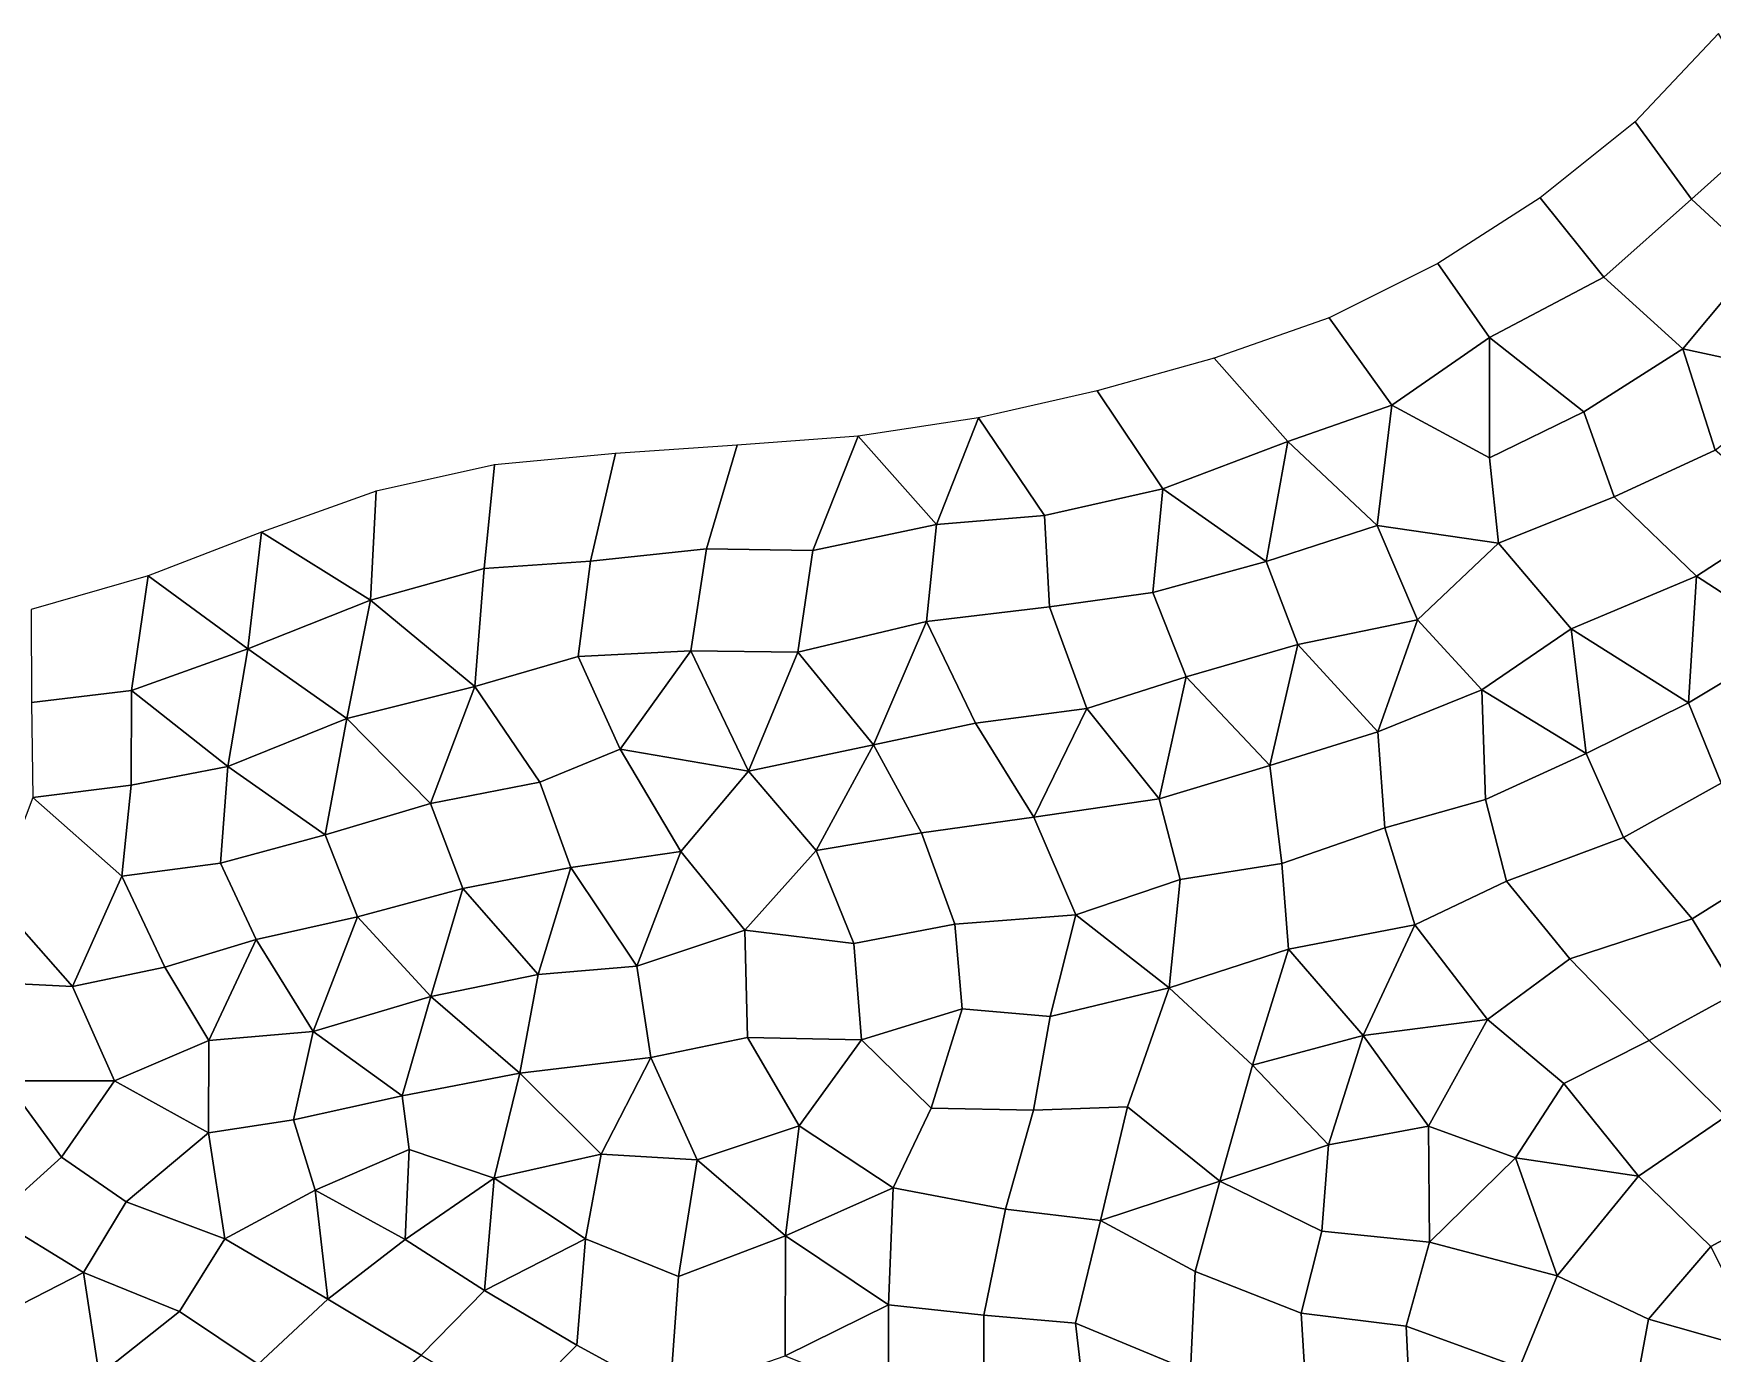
# Model space of a CAD drawing. Extents: x 380827 to 407438, y 6452886 to 6483357.
# Drawn here: x 386050 to 387704, y 6457687 to 6458988 of the extents above; entities that cross this region are included whole.
import ezdxf

# ---------------------------------------------------------------- set-up
doc = ezdxf.new("R2010")
doc.units = 0
for name, color, linetype in [('MESH_BOUND', 25, 'CONTINUOUS'), ('MESH_ELEMS', 18, 'CONTINUOUS'), ('MESH_NODES', 18, 'CONTINUOUS')]:
    doc.layers.add(name, color=color, linetype=linetype)

msp = doc.modelspace()

# ---------------------------------------------------------------- linework, layer by layer
at = {"layer": 'MESH_BOUND', "color": 25}
for points in [[(387709.801, 6458988.03, -0.027), (387627.659, 6458900.94, -0.148)], [(387627.659, 6458900.94, -0.148), (387534.054, 6458826.21, -0.076)], [(387534.054, 6458826.21, -0.076), (387433.255, 6458761.5, 0.019)], [(387433.255, 6458761.5, 0.019), (387326.201, 6458707.77, -0.098)], [(387326.201, 6458707.77, -0.098), (387213.091, 6458668.32, -0.086)], [(387213.091, 6458668.32, -0.086), (387097.619, 6458636.13, -0.121)], [(387097.619, 6458636.13, -0.121), (386980.744, 6458609.53, -0.186)], [(386980.744, 6458609.53, -0.186), (386862.331, 6458591.39, 0.014)], [(386862.331, 6458591.39, 0.014), (386742.807, 6458582.57, 0.018)], [(386623.219, 6458574.08, 0.006), (386503.926, 6458563.02, 0.004)], [(386742.807, 6458582.57, 0.018), (386623.219, 6458574.08, 0.006)], [(386503.926, 6458563.02, 0.004), (386387.148, 6458537, 0.002)], [(386387.148, 6458537, 0.002), (386274.297, 6458496.74, -0.434)], [(386274.297, 6458496.74, -0.434), (386162.446, 6458453.58, -0.057)], [(386162.446, 6458453.58, -0.057), (386047.246, 6458420.64, 0.031)]]:
    msp.add_polyline3d(points, dxfattribs=at)
at = {"layer": 'MESH_ELEMS', "color": 178}
for points in [[(387627.659, 6458900.94, -0.148), (387683.189, 6458824.81, -5.257), (387762.994, 6458896.62, -4.372), (387709.801, 6458988.03, -0.027)], [(387534.054, 6458826.21, -0.076), (387596.872, 6458748.07, -5.109), (387683.189, 6458824.81, -5.257), (387627.659, 6458900.94, -0.148)], [(387683.189, 6458824.81, -5.257), (387748.124, 6458764.92, -7.716), (387829.339, 6458847.75, -7.042), (387762.994, 6458896.62, -4.372)], [(387433.255, 6458761.5, 0.019), (387484.172, 6458688.58, -0.43), (387596.872, 6458748.07, -5.109), (387534.054, 6458826.21, -0.076)], [(387596.872, 6458748.07, -5.109), (387674.69, 6458677.42, -7.358), (387748.124, 6458764.92, -7.716), (387683.189, 6458824.81, -5.257)], [(387326.201, 6458707.77, -0.098), (387387.953, 6458621.98, -0.373), (387484.172, 6458688.58, -0.43), (387433.255, 6458761.5, 0.019)], [(387748.124, 6458764.92, -7.716), (387674.69, 6458677.42, -7.358), (387798.115, 6458650.93, -8.36), (387748.124, 6458764.92, -7.716)], [(387577.302, 6458615.24, -6.91), (387674.69, 6458677.42, -7.358), (387596.872, 6458748.07, -5.109), (387484.172, 6458688.58, -0.43)], [(387213.091, 6458668.32, -0.086), (387285.419, 6458585.95, -0.45), (387387.953, 6458621.98, -0.373), (387326.201, 6458707.77, -0.098)], [(387484.172, 6458688.58, -0.43), (387387.953, 6458621.98, -0.373), (387484.366, 6458569.96, -0.022), (387484.172, 6458688.58, -0.43)], [(387484.172, 6458688.58, -0.43), (387484.366, 6458569.96, -0.022), (387577.302, 6458615.24, -6.91), (387484.172, 6458688.58, -0.43)], [(387577.302, 6458615.24, -6.91), (387607.043, 6458531.41, -9.164), (387706.57, 6458577.67, -9.155), (387674.69, 6458677.42, -7.358)], [(387798.115, 6458650.93, -8.36), (387674.69, 6458677.42, -7.358), (387706.57, 6458577.67, -9.155), (387798.115, 6458650.93, -8.36)], [(387097.619, 6458636.13, -0.121), (387162.451, 6458539.32, -1.387), (387285.419, 6458585.95, -0.45), (387213.091, 6458668.32, -0.086)], [(386980.744, 6458609.53, -0.186), (387045.814, 6458513.03, -4.842), (387162.451, 6458539.32, -1.387), (387097.619, 6458636.13, -0.121)], [(386980.744, 6458609.53, -0.186), (386862.331, 6458591.39, 0.014), (386939.464, 6458504.32, -7.58), (386980.744, 6458609.53, -0.186)], [(387045.814, 6458513.03, -4.842), (386980.744, 6458609.53, -0.186), (386939.464, 6458504.32, -7.58), (387045.814, 6458513.03, -4.842)], [(387373.452, 6458503.38, -0.247), (387387.953, 6458621.98, -0.373), (387285.419, 6458585.95, -0.45), (387373.452, 6458503.38, -0.247)], [(387373.452, 6458503.38, -0.247), (387493.142, 6458485.86, -1.259), (387484.366, 6458569.96, -0.022), (387387.953, 6458621.98, -0.373)], [(387493.142, 6458485.86, -1.259), (387607.043, 6458531.41, -9.164), (387577.302, 6458615.24, -6.91), (387484.366, 6458569.96, -0.022)], [(386742.807, 6458582.57, 0.018), (386712.89, 6458480.29, -2.962), (386817.474, 6458478.65, -7.437), (386862.331, 6458591.39, 0.014)], [(386939.464, 6458504.32, -7.58), (386862.331, 6458591.39, 0.014), (386817.474, 6458478.65, -7.437), (386939.464, 6458504.32, -7.58)], [(386493.762, 6458460.86, -0.535), (386598.523, 6458468.02, -0.288), (386623.219, 6458574.08, 0.006), (386503.926, 6458563.02, 0.004)], [(386598.523, 6458468.02, -0.288), (386712.89, 6458480.29, -2.962), (386742.807, 6458582.57, 0.018), (386623.219, 6458574.08, 0.006)], [(387264.238, 6458467.95, -2.74), (387285.419, 6458585.95, -0.45), (387162.451, 6458539.32, -1.387), (387264.238, 6458467.95, -2.74)], [(387373.452, 6458503.38, -0.247), (387285.419, 6458585.95, -0.45), (387264.238, 6458467.95, -2.74), (387373.452, 6458503.38, -0.247)], [(387607.043, 6458531.41, -9.164), (387688.115, 6458453.47, -9.158), (387781.286, 6458513.69, -8.363), (387706.57, 6458577.67, -9.155)], [(386381.756, 6458429.55, -7.555), (386493.762, 6458460.86, -0.535), (386503.926, 6458563.02, 0.004), (386387.148, 6458537, 0.002)], [(386387.148, 6458537, 0.002), (386274.297, 6458496.74, -0.434), (386381.756, 6458429.55, -7.555), (386387.148, 6458537, 0.002)], [(387045.814, 6458513.03, -4.842), (387050.831, 6458423.23, -15.093), (387152.573, 6458437.31, -12.595), (387162.451, 6458539.32, -1.387)], [(387264.238, 6458467.95, -2.74), (387162.451, 6458539.32, -1.387), (387152.573, 6458437.31, -12.595), (387264.238, 6458467.95, -2.74)], [(387493.142, 6458485.86, -1.259), (387564.684, 6458401.34, -11.256), (387688.115, 6458453.47, -9.158), (387607.043, 6458531.41, -9.164)], [(386939.464, 6458504.32, -7.58), (386929.467, 6458408.64, -13.557), (387050.831, 6458423.23, -15.093), (387045.814, 6458513.03, -4.842)], [(387781.286, 6458513.69, -8.363), (387688.115, 6458453.47, -9.158), (387784.411, 6458390.89, -7.42), (387781.286, 6458513.69, -8.363)], [(386274.297, 6458496.74, -0.434), (386162.446, 6458453.58, -0.057), (386260.963, 6458381.65, -9.949), (386274.297, 6458496.74, -0.434)], [(386274.297, 6458496.74, -0.434), (386260.963, 6458381.65, -9.949), (386381.756, 6458429.55, -7.555), (386274.297, 6458496.74, -0.434)], [(386817.474, 6458478.65, -7.437), (386802.643, 6458378.45, -13.129), (386929.467, 6458408.64, -13.557), (386939.464, 6458504.32, -7.58)], [(387295.394, 6458385.96, -12.021), (387413.272, 6458410.22, -3.167), (387373.452, 6458503.38, -0.247), (387264.238, 6458467.95, -2.74)], [(387373.452, 6458503.38, -0.247), (387413.272, 6458410.22, -3.167), (387493.142, 6458485.86, -1.259), (387373.452, 6458503.38, -0.247)], [(386598.523, 6458468.02, -0.288), (386586.308, 6458374.05, -6.158), (386697.403, 6458379.91, -12.646), (386712.89, 6458480.29, -2.962)], [(386712.89, 6458480.29, -2.962), (386697.403, 6458379.91, -12.646), (386802.643, 6458378.45, -13.129), (386817.474, 6458478.65, -7.437)], [(387413.272, 6458410.22, -3.167), (387476.694, 6458341.41, -12.808), (387564.684, 6458401.34, -11.256), (387493.142, 6458485.86, -1.259)], [(386493.762, 6458460.86, -0.535), (386381.756, 6458429.55, -7.555), (386484.552, 6458344.54, -7.943), (386493.762, 6458460.86, -0.535)], [(386484.552, 6458344.54, -7.943), (386586.308, 6458374.05, -6.158), (386598.523, 6458468.02, -0.288), (386493.762, 6458460.86, -0.535)], [(387185.448, 6458354.06, -15.262), (387295.394, 6458385.96, -12.021), (387264.238, 6458467.95, -2.74), (387152.573, 6458437.31, -12.595)], [(386047.666, 6458328.9, -10.193), (386146.175, 6458340.54, -10.241), (386162.446, 6458453.58, -0.057), (386047.246, 6458420.64, 0.031)], [(386162.446, 6458453.58, -0.057), (386146.175, 6458340.54, -10.241), (386260.963, 6458381.65, -9.949), (386162.446, 6458453.58, -0.057)], [(387688.115, 6458453.47, -9.158), (387564.684, 6458401.34, -11.256), (387680.337, 6458328.69, -6.569), (387688.115, 6458453.47, -9.158)], [(387784.411, 6458390.89, -7.42), (387688.115, 6458453.47, -9.158), (387680.337, 6458328.69, -6.569), (387784.411, 6458390.89, -7.42)], [(386381.756, 6458429.55, -7.555), (386260.963, 6458381.65, -9.949), (386358.423, 6458313.07, -10.214), (386381.756, 6458429.55, -7.555)], [(386381.756, 6458429.55, -7.555), (386358.423, 6458313.07, -10.214), (386484.552, 6458344.54, -7.943), (386381.756, 6458429.55, -7.555)], [(387050.831, 6458423.23, -15.093), (387087.585, 6458322.94, -14.405), (387185.448, 6458354.06, -15.262), (387152.573, 6458437.31, -12.595)], [(386929.467, 6458408.64, -13.557), (386802.643, 6458378.45, -13.129), (386877.359, 6458287.2, -12.571), (386929.467, 6458408.64, -13.557)], [(386977.87, 6458308.47, -12.842), (386929.467, 6458408.64, -13.557), (386877.359, 6458287.2, -12.571), (386977.87, 6458308.47, -12.842)], [(386929.467, 6458408.64, -13.557), (386977.87, 6458308.47, -12.842), (387087.585, 6458322.94, -14.405), (387050.831, 6458423.23, -15.093)], [(387413.272, 6458410.22, -3.167), (387295.394, 6458385.96, -12.021), (387374.113, 6458300.08, -13.357), (387413.272, 6458410.22, -3.167)], [(387413.272, 6458410.22, -3.167), (387374.113, 6458300.08, -13.357), (387476.694, 6458341.41, -12.808), (387413.272, 6458410.22, -3.167)], [(387564.684, 6458401.34, -11.256), (387476.694, 6458341.41, -12.808), (387579.478, 6458278.74, -10.315), (387564.684, 6458401.34, -11.256)], [(387680.337, 6458328.69, -6.569), (387564.684, 6458401.34, -11.256), (387579.478, 6458278.74, -10.315), (387680.337, 6458328.69, -6.569)], [(386260.963, 6458381.65, -9.949), (386146.175, 6458340.54, -10.241), (386241.261, 6458265.83, -10.12), (386260.963, 6458381.65, -9.949)], [(386260.963, 6458381.65, -9.949), (386241.261, 6458265.83, -10.12), (386358.423, 6458313.07, -10.214), (386260.963, 6458381.65, -9.949)], [(386697.403, 6458379.91, -12.646), (386586.308, 6458374.05, -6.158), (386627.809, 6458283.02, -13.738), (386697.403, 6458379.91, -12.646)], [(386754.019, 6458261.17, -12.89), (386697.403, 6458379.91, -12.646), (386627.809, 6458283.02, -13.738), (386754.019, 6458261.17, -12.89)], [(386802.643, 6458378.45, -13.129), (386697.403, 6458379.91, -12.646), (386754.019, 6458261.17, -12.89), (386802.643, 6458378.45, -13.129)], [(386877.359, 6458287.2, -12.571), (386802.643, 6458378.45, -13.129), (386754.019, 6458261.17, -12.89), (386877.359, 6458287.2, -12.571)], [(387295.394, 6458385.96, -12.021), (387185.448, 6458354.06, -15.262), (387267.84, 6458266.68, -13.622), (387295.394, 6458385.96, -12.021)], [(387295.394, 6458385.96, -12.021), (387267.84, 6458266.68, -13.622), (387374.113, 6458300.08, -13.357), (387295.394, 6458385.96, -12.021)], [(387680.337, 6458328.69, -6.569), (387712.658, 6458249.36, -5.624), (387804.743, 6458292.59, -5.732), (387784.411, 6458390.89, -7.42)], [(386484.552, 6458344.54, -7.943), (386548.58, 6458250.24, -12.818), (386627.809, 6458283.02, -13.738), (386586.308, 6458374.05, -6.158)], [(386484.552, 6458344.54, -7.943), (386358.423, 6458313.07, -10.214), (386440.777, 6458229.2, -10.416), (386484.552, 6458344.54, -7.943)], [(386548.58, 6458250.24, -12.818), (386484.552, 6458344.54, -7.943), (386440.777, 6458229.2, -10.416), (386548.58, 6458250.24, -12.818)], [(387185.448, 6458354.06, -15.262), (387087.585, 6458322.94, -14.405), (387158.832, 6458234.01, -12.8), (387185.448, 6458354.06, -15.262)], [(387185.448, 6458354.06, -15.262), (387158.832, 6458234.01, -12.8), (387267.84, 6458266.68, -13.622), (387185.448, 6458354.06, -15.262)], [(386048.972, 6458235.32, -10.798), (386145.906, 6458247.34, -10.422), (386146.175, 6458340.54, -10.241), (386047.666, 6458328.9, -10.193)], [(386146.175, 6458340.54, -10.241), (386145.906, 6458247.34, -10.422), (386241.261, 6458265.83, -10.12), (386146.175, 6458340.54, -10.241)], [(387374.113, 6458300.08, -13.357), (387381.099, 6458205.47, -12.304), (387480.177, 6458233.27, -12.007), (387476.694, 6458341.41, -12.808)], [(387579.478, 6458278.74, -10.315), (387476.694, 6458341.41, -12.808), (387480.177, 6458233.27, -12.007), (387579.478, 6458278.74, -10.315)], [(387579.478, 6458278.74, -10.315), (387616.199, 6458195.94, -10.17), (387712.658, 6458249.36, -5.624), (387680.337, 6458328.69, -6.569)], [(386358.423, 6458313.07, -10.214), (386241.261, 6458265.83, -10.12), (386336.883, 6458198.36, -10.216), (386358.423, 6458313.07, -10.214)], [(386440.777, 6458229.2, -10.416), (386358.423, 6458313.07, -10.214), (386336.883, 6458198.36, -10.216), (386440.777, 6458229.2, -10.416)], [(387087.585, 6458322.94, -14.405), (386977.87, 6458308.47, -12.842), (387035.245, 6458215.87, -10.941), (387087.585, 6458322.94, -14.405)], [(387087.585, 6458322.94, -14.405), (387035.245, 6458215.87, -10.941), (387158.832, 6458234.01, -12.8), (387087.585, 6458322.94, -14.405)], [(386877.359, 6458287.2, -12.571), (386924.553, 6458200.56, -11.11), (387035.245, 6458215.87, -10.941), (386977.87, 6458308.47, -12.842)], [(387279.713, 6458170.12, -12.083), (387381.099, 6458205.47, -12.304), (387374.113, 6458300.08, -13.357), (387267.84, 6458266.68, -13.622)], [(386548.58, 6458250.24, -12.818), (386579.202, 6458166.4, -14.09), (386687.499, 6458182, -13.126), (386627.809, 6458283.02, -13.738)], [(386754.019, 6458261.17, -12.89), (386627.809, 6458283.02, -13.738), (386687.499, 6458182, -13.126), (386754.019, 6458261.17, -12.89)], [(386877.359, 6458287.2, -12.571), (386754.019, 6458261.17, -12.89), (386820.957, 6458182.93, -11.972), (386877.359, 6458287.2, -12.571)], [(386924.553, 6458200.56, -11.11), (386877.359, 6458287.2, -12.571), (386820.957, 6458182.93, -11.972), (386924.553, 6458200.56, -11.11)], [(387480.177, 6458233.27, -12.007), (387500.935, 6458152.76, -11.714), (387616.199, 6458195.94, -10.17), (387579.478, 6458278.74, -10.315)], [(386136.795, 6458157.75, -10.704), (386233.932, 6458170.41, -10.402), (386241.261, 6458265.83, -10.12), (386145.906, 6458247.34, -10.422)], [(386336.883, 6458198.36, -10.216), (386241.261, 6458265.83, -10.12), (386233.932, 6458170.41, -10.402), (386336.883, 6458198.36, -10.216)], [(386687.499, 6458182, -13.126), (386750.568, 6458104.59, -11.525), (386820.957, 6458182.93, -11.972), (386754.019, 6458261.17, -12.89)], [(387179.62, 6458154.58, -11.574), (387279.713, 6458170.12, -12.083), (387267.84, 6458266.68, -13.622), (387158.832, 6458234.01, -12.8)], [(386145.906, 6458247.34, -10.422), (386048.972, 6458235.32, -10.798), (386136.795, 6458157.75, -10.704), (386145.906, 6458247.34, -10.422)], [(386440.777, 6458229.2, -10.416), (386472.769, 6458145.68, -13.348), (386579.202, 6458166.4, -14.09), (386548.58, 6458250.24, -12.818)], [(387616.199, 6458195.94, -10.17), (387684.086, 6458115.7, -7.09), (387768.37, 6458168.6, -8.993), (387712.658, 6458249.36, -5.624)], [(386011.16, 6458136.22, -11.376), (386087.986, 6458049.02, -12.007), (386136.795, 6458157.75, -10.704), (386048.972, 6458235.32, -10.798)], [(386336.883, 6458198.36, -10.216), (386368.817, 6458117.78, -11.838), (386472.769, 6458145.68, -13.348), (386440.777, 6458229.2, -10.416)], [(387076.822, 6458119.79, -9.523), (387179.62, 6458154.58, -11.574), (387158.832, 6458234.01, -12.8), (387035.245, 6458215.87, -10.941)], [(387381.099, 6458205.47, -12.304), (387410.629, 6458109.81, -11.653), (387500.935, 6458152.76, -11.714), (387480.177, 6458233.27, -12.007)], [(386924.553, 6458200.56, -11.11), (386957.473, 6458110.54, -9.569), (387076.822, 6458119.79, -9.523), (387035.245, 6458215.87, -10.941)], [(386233.932, 6458170.41, -10.402), (386268.862, 6458095.32, -11.518), (386368.817, 6458117.78, -11.838), (386336.883, 6458198.36, -10.216)], [(386820.957, 6458182.93, -11.972), (386857.846, 6458091.26, -9.68), (386957.473, 6458110.54, -9.569), (386924.553, 6458200.56, -11.11)], [(387279.713, 6458170.12, -12.083), (387286.222, 6458085.65, -11.527), (387410.629, 6458109.81, -11.653), (387381.099, 6458205.47, -12.304)], [(387500.935, 6458152.76, -11.714), (387563.541, 6458076.27, -12.415), (387684.086, 6458115.7, -7.09), (387616.199, 6458195.94, -10.17)], [(386687.499, 6458182, -13.126), (386579.202, 6458166.4, -14.09), (386644.095, 6458069.03, -12.39), (386687.499, 6458182, -13.126)], [(386687.499, 6458182, -13.126), (386644.095, 6458069.03, -12.39), (386750.568, 6458104.59, -11.525), (386687.499, 6458182, -13.126)], [(386820.957, 6458182.93, -11.972), (386750.568, 6458104.59, -11.525), (386857.846, 6458091.26, -9.68), (386820.957, 6458182.93, -11.972)], [(386136.795, 6458157.75, -10.704), (386179.021, 6458067.91, -11.58), (386268.862, 6458095.32, -11.518), (386233.932, 6458170.41, -10.402)], [(386579.202, 6458166.4, -14.09), (386472.769, 6458145.68, -13.348), (386546.871, 6458060.86, -13.49), (386579.202, 6458166.4, -14.09)], [(386579.202, 6458166.4, -14.09), (386546.871, 6458060.86, -13.49), (386644.095, 6458069.03, -12.39), (386579.202, 6458166.4, -14.09)], [(387168.702, 6458047.82, -9.843), (387286.222, 6458085.65, -11.527), (387279.713, 6458170.12, -12.083), (387179.62, 6458154.58, -11.574)], [(387684.086, 6458115.7, -7.09), (387727.917, 6458043.1, -11.593), (387828.178, 6458094.59, -10.094), (387768.37, 6458168.6, -8.993)], [(386136.795, 6458157.75, -10.704), (386087.986, 6458049.02, -12.007), (386179.021, 6458067.91, -11.58), (386136.795, 6458157.75, -10.704)], [(386472.769, 6458145.68, -13.348), (386368.817, 6458117.78, -11.838), (386440.962, 6458039.2, -13.875), (386472.769, 6458145.68, -13.348)], [(386472.769, 6458145.68, -13.348), (386440.962, 6458039.2, -13.875), (386546.871, 6458060.86, -13.49), (386472.769, 6458145.68, -13.348)], [(387179.62, 6458154.58, -11.574), (387076.822, 6458119.79, -9.523), (387168.702, 6458047.82, -9.843), (387179.62, 6458154.58, -11.574)], [(387410.629, 6458109.81, -11.653), (387482.139, 6458016.34, -11.195), (387563.541, 6458076.27, -12.415), (387500.935, 6458152.76, -11.714)], [(386011.16, 6458136.22, -11.376), (385982.491, 6458054.26, -12.305), (386087.986, 6458049.02, -12.007), (386011.16, 6458136.22, -11.376)], [(386368.817, 6458117.78, -11.838), (386268.862, 6458095.32, -11.518), (386325.33, 6458004.71, -13.438), (386368.817, 6458117.78, -11.838)], [(386368.817, 6458117.78, -11.838), (386325.33, 6458004.71, -13.438), (386440.962, 6458039.2, -13.875), (386368.817, 6458117.78, -11.838)], [(386964.503, 6458026.97, -7.373), (387051.272, 6458019.45, -8.267), (387076.822, 6458119.79, -9.523), (386957.473, 6458110.54, -9.569)], [(387076.822, 6458119.79, -9.523), (387051.272, 6458019.45, -8.267), (387168.702, 6458047.82, -9.843), (387076.822, 6458119.79, -9.523)], [(387563.541, 6458076.27, -12.415), (387641.507, 6457995.83, -13.126), (387727.917, 6458043.1, -11.593), (387684.086, 6458115.7, -7.09)], [(386268.862, 6458095.32, -11.518), (386179.021, 6458067.91, -11.58), (386222.519, 6457995.69, -13.16), (386268.862, 6458095.32, -11.518)], [(386268.862, 6458095.32, -11.518), (386222.519, 6457995.69, -13.16), (386325.33, 6458004.71, -13.438), (386268.862, 6458095.32, -11.518)], [(386644.095, 6458069.03, -12.39), (386657.958, 6457978.94, -9.859), (386753.108, 6457998.62, -8.64), (386750.568, 6458104.59, -11.525)], [(386750.568, 6458104.59, -11.525), (386753.108, 6457998.62, -8.64), (386865.449, 6457996.56, -7.456), (386857.846, 6458091.26, -9.68)], [(386857.846, 6458091.26, -9.68), (386865.449, 6457996.56, -7.456), (386964.503, 6458026.97, -7.373), (386957.473, 6458110.54, -9.569)], [(387410.629, 6458109.81, -11.653), (387286.222, 6458085.65, -11.527), (387359.698, 6458000.88, -10.928), (387410.629, 6458109.81, -11.653)], [(387482.139, 6458016.34, -11.195), (387410.629, 6458109.81, -11.653), (387359.698, 6458000.88, -10.928), (387482.139, 6458016.34, -11.195)], [(387286.222, 6458085.65, -11.527), (387168.702, 6458047.82, -9.843), (387250.894, 6457971.6, -10.863), (387286.222, 6458085.65, -11.527)], [(387359.698, 6458000.88, -10.928), (387286.222, 6458085.65, -11.527), (387250.894, 6457971.6, -10.863), (387359.698, 6458000.88, -10.928)], [(386087.986, 6458049.02, -12.007), (386129.505, 6457955.93, -14.08), (386222.519, 6457995.69, -13.16), (386179.021, 6458067.91, -11.58)], [(386546.871, 6458060.86, -13.49), (386528.889, 6457963.54, -12.22), (386657.958, 6457978.94, -9.859), (386644.095, 6458069.03, -12.39)], [(387563.541, 6458076.27, -12.415), (387482.139, 6458016.34, -11.195), (387557.469, 6457953.29, -11.184), (387641.507, 6457995.83, -13.126)], [(385982.491, 6458054.26, -12.305), (386022.445, 6457956.1, -14.754), (386129.505, 6457955.93, -14.08), (386087.986, 6458049.02, -12.007)], [(386546.871, 6458060.86, -13.49), (386440.962, 6458039.2, -13.875), (386528.889, 6457963.54, -12.22), (386546.871, 6458060.86, -13.49)], [(387034.839, 6457927.17, -6.766), (387127.684, 6457930.28, -6.379), (387168.702, 6458047.82, -9.843), (387051.272, 6458019.45, -8.267)], [(387168.702, 6458047.82, -9.843), (387127.684, 6457930.28, -6.379), (387218.504, 6457857.3, -6.734), (387250.894, 6457971.6, -10.863)], [(386440.962, 6458039.2, -13.875), (386325.33, 6458004.71, -13.438), (386412.973, 6457941.2, -13.625), (386440.962, 6458039.2, -13.875)], [(386528.889, 6457963.54, -12.22), (386440.962, 6458039.2, -13.875), (386412.973, 6457941.2, -13.625), (386528.889, 6457963.54, -12.22)], [(387727.917, 6458043.1, -11.593), (387641.507, 6457995.83, -13.126), (387717.039, 6457921.04, -11.394), (387818.106, 6457973.34, -10.967)], [(386964.503, 6458026.97, -7.373), (386865.449, 6457996.56, -7.456), (386934.256, 6457929.14, -6.963), (386964.503, 6458026.97, -7.373)], [(386934.256, 6457929.14, -6.963), (387034.839, 6457927.17, -6.766), (387051.272, 6458019.45, -8.267), (386964.503, 6458026.97, -7.373)], [(387482.139, 6458016.34, -11.195), (387359.698, 6458000.88, -10.928), (387423.99, 6457911.53, -10.644), (387482.139, 6458016.34, -11.195)], [(387423.99, 6457911.53, -10.644), (387509.788, 6457880.03, -10.548), (387557.469, 6457953.29, -11.184), (387482.139, 6458016.34, -11.195)], [(386222.519, 6457995.69, -13.16), (386129.505, 6457955.93, -14.08), (386222.038, 6457904.82, -15.304), (386222.519, 6457995.69, -13.16)], [(386222.519, 6457995.69, -13.16), (386222.038, 6457904.82, -15.304), (386305.781, 6457917.72, -14.775), (386325.33, 6458004.71, -13.438)], [(386412.973, 6457941.2, -13.625), (386325.33, 6458004.71, -13.438), (386305.781, 6457917.72, -14.775), (386412.973, 6457941.2, -13.625)], [(386703.659, 6457878.18, -8.433), (386804.071, 6457911.62, -7.797), (386753.108, 6457998.62, -8.64), (386657.958, 6457978.94, -9.859)], [(386865.449, 6457996.56, -7.456), (386753.108, 6457998.62, -8.64), (386804.071, 6457911.62, -7.797), (386865.449, 6457996.56, -7.456)], [(386804.071, 6457911.62, -7.797), (386896.543, 6457850.55, -7.238), (386934.256, 6457929.14, -6.963), (386865.449, 6457996.56, -7.456)], [(387359.698, 6458000.88, -10.928), (387250.894, 6457971.6, -10.863), (387325.693, 6457893.01, -10.903), (387359.698, 6458000.88, -10.928)], [(387423.99, 6457911.53, -10.644), (387359.698, 6458000.88, -10.928), (387325.693, 6457893.01, -10.903), (387423.99, 6457911.53, -10.644)], [(387557.469, 6457953.29, -11.184), (387631.135, 6457862.02, -10.586), (387717.039, 6457921.04, -11.394), (387641.507, 6457995.83, -13.126)], [(386657.958, 6457978.94, -9.859), (386528.889, 6457963.54, -12.22), (386608.903, 6457883.64, -9.419), (386657.958, 6457978.94, -9.859)], [(386703.659, 6457878.18, -8.433), (386657.958, 6457978.94, -9.859), (386608.903, 6457883.64, -9.419), (386703.659, 6457878.18, -8.433)], [(386412.973, 6457941.2, -13.625), (386419.845, 6457888.26, -11.488), (386503.383, 6457860.18, -10.145), (386528.889, 6457963.54, -12.22)], [(386608.903, 6457883.64, -9.419), (386528.889, 6457963.54, -12.22), (386503.383, 6457860.18, -10.145), (386608.903, 6457883.64, -9.419)], [(387325.693, 6457893.01, -10.903), (387250.894, 6457971.6, -10.863), (387218.504, 6457857.3, -6.734), (387325.693, 6457893.01, -10.903)], [(385965.462, 6457900.36, -15.636), (386010.832, 6457821.03, -7.758), (386077.108, 6457880.72, -15.659), (386022.445, 6457956.1, -14.754)], [(386129.505, 6457955.93, -14.08), (386022.445, 6457956.1, -14.754), (386077.108, 6457880.72, -15.659), (386129.505, 6457955.93, -14.08)], [(386077.108, 6457880.72, -15.659), (386140.876, 6457836.83, -13.495), (386222.038, 6457904.82, -15.304), (386129.505, 6457955.93, -14.08)], [(387631.135, 6457862.02, -10.586), (387557.469, 6457953.29, -11.184), (387509.788, 6457880.03, -10.548), (387631.135, 6457862.02, -10.586)], [(386305.781, 6457917.72, -14.775), (386327.221, 6457848.43, -10.975), (386419.845, 6457888.26, -11.488), (386412.973, 6457941.2, -13.625)], [(386896.543, 6457850.55, -7.238), (387007.285, 6457829.75, -6.7), (387034.839, 6457927.17, -6.766), (386934.256, 6457929.14, -6.963)], [(387034.839, 6457927.17, -6.766), (387007.285, 6457829.75, -6.7), (387100.876, 6457818.5, -5.643), (387127.684, 6457930.28, -6.379)], [(387218.504, 6457857.3, -6.734), (387127.684, 6457930.28, -6.379), (387100.876, 6457818.5, -5.643), (387218.504, 6457857.3, -6.734)], [(386222.038, 6457904.82, -15.304), (386238.25, 6457800.23, -10.802), (386327.221, 6457848.43, -10.975), (386305.781, 6457917.72, -14.775)], [(387631.135, 6457862.02, -10.586), (387702.264, 6457792.89, -10.28), (387781.692, 6457835.8, -10.48), (387717.039, 6457921.04, -11.394)], [(386238.25, 6457800.23, -10.802), (386222.038, 6457904.82, -15.304), (386140.876, 6457836.83, -13.495), (386238.25, 6457800.23, -10.802)], [(386804.071, 6457911.62, -7.797), (386703.659, 6457878.18, -8.433), (386790.657, 6457803.48, -7.996), (386804.071, 6457911.62, -7.797)], [(386804.071, 6457911.62, -7.797), (386790.657, 6457803.48, -7.996), (386896.543, 6457850.55, -7.238), (386804.071, 6457911.62, -7.797)], [(387319.027, 6457807.86, -10.231), (387425.037, 6457797.24, -10.363), (387423.99, 6457911.53, -10.644), (387325.693, 6457893.01, -10.903)], [(387509.788, 6457880.03, -10.548), (387423.99, 6457911.53, -10.644), (387425.037, 6457797.24, -10.363), (387509.788, 6457880.03, -10.548)], [(386077.108, 6457880.72, -15.659), (386010.832, 6457821.03, -7.758), (386099.03, 6457767.05, -8.66), (386140.876, 6457836.83, -13.495)], [(386415.947, 6457799.69, -10.04), (386419.845, 6457888.26, -11.488), (386327.221, 6457848.43, -10.975), (386415.947, 6457799.69, -10.04)], [(386503.383, 6457860.18, -10.145), (386419.845, 6457888.26, -11.488), (386415.947, 6457799.69, -10.04), (386503.383, 6457860.18, -10.145)], [(386608.903, 6457883.64, -9.419), (386503.383, 6457860.18, -10.145), (386593.466, 6457800.53, -9.335), (386608.903, 6457883.64, -9.419)], [(386593.466, 6457800.53, -9.335), (386685.027, 6457763.17, -8.621), (386703.659, 6457878.18, -8.433), (386608.903, 6457883.64, -9.419)], [(387325.693, 6457893.01, -10.903), (387218.504, 6457857.3, -6.734), (387319.027, 6457807.86, -10.231), (387325.693, 6457893.01, -10.903)], [(387509.788, 6457880.03, -10.548), (387425.037, 6457797.24, -10.363), (387550.816, 6457764.03, -10.224), (387509.788, 6457880.03, -10.548)], [(387631.135, 6457862.02, -10.586), (387509.788, 6457880.03, -10.548), (387550.816, 6457764.03, -10.224), (387631.135, 6457862.02, -10.586)], [(386703.659, 6457878.18, -8.433), (386685.027, 6457763.17, -8.621), (386790.657, 6457803.48, -7.996), (386703.659, 6457878.18, -8.433)], [(386339.656, 6457740.77, -10.031), (386327.221, 6457848.43, -10.975), (386238.25, 6457800.23, -10.802), (386339.656, 6457740.77, -10.031)], [(386415.947, 6457799.69, -10.04), (386327.221, 6457848.43, -10.975), (386339.656, 6457740.77, -10.031), (386415.947, 6457799.69, -10.04)], [(386503.383, 6457860.18, -10.145), (386415.947, 6457799.69, -10.04), (386493.925, 6457749.57, -9.735), (386503.383, 6457860.18, -10.145)], [(386593.466, 6457800.53, -9.335), (386503.383, 6457860.18, -10.145), (386493.925, 6457749.57, -9.735), (386593.466, 6457800.53, -9.335)], [(386896.543, 6457850.55, -7.238), (386790.657, 6457803.48, -7.996), (386891.979, 6457735.25, -7.322), (386896.543, 6457850.55, -7.238)], [(386896.543, 6457850.55, -7.238), (386891.979, 6457735.25, -7.322), (386986.032, 6457725.11, -6.809), (387007.285, 6457829.75, -6.7)], [(387218.504, 6457857.3, -6.734), (387100.876, 6457818.5, -5.643), (387194.139, 6457768.06, -5.831), (387218.504, 6457857.3, -6.734)], [(387194.139, 6457768.06, -5.831), (387298.586, 6457727.14, -7.792), (387319.027, 6457807.86, -10.231), (387218.504, 6457857.3, -6.734)], [(387550.816, 6457764.03, -10.224), (387641.054, 6457721.17, -10.077), (387702.264, 6457792.89, -10.28), (387631.135, 6457862.02, -10.586)], [(386140.876, 6457836.83, -13.495), (386099.03, 6457767.05, -8.66), (386193.494, 6457728.62, -10.76), (386238.25, 6457800.23, -10.802)], [(387007.285, 6457829.75, -6.7), (386986.032, 6457725.11, -6.809), (387076.405, 6457717.27, -6.737), (387100.876, 6457818.5, -5.643)], [(387702.264, 6457792.89, -10.28), (387754.162, 6457689.17, -9.941), (387853.051, 6457738.26, -9.991), (387781.692, 6457835.8, -10.48)], [(386099.03, 6457767.05, -8.66), (386010.832, 6457821.03, -7.758), (386001.311, 6457717.13, -0.196), (386099.03, 6457767.05, -8.66)], [(387076.405, 6457717.27, -6.737), (387189.686, 6457670.37, -6.983), (387194.139, 6457768.06, -5.831), (387100.876, 6457818.5, -5.643)], [(386193.494, 6457728.62, -10.76), (386271.109, 6457677.01, -10.129), (386339.656, 6457740.77, -10.031), (386238.25, 6457800.23, -10.802)], [(386339.656, 6457740.77, -10.031), (386431.479, 6457685.73, -9.433), (386493.925, 6457749.57, -9.735), (386415.947, 6457799.69, -10.04)], [(386593.466, 6457800.53, -9.335), (386493.925, 6457749.57, -9.735), (386585.123, 6457695.58, -9.348), (386593.466, 6457800.53, -9.335)], [(386585.123, 6457695.58, -9.348), (386676.748, 6457645.69, -8.747), (386685.027, 6457763.17, -8.621), (386593.466, 6457800.53, -9.335)], [(386685.027, 6457763.17, -8.621), (386676.748, 6457645.69, -8.747), (386790.394, 6457685.13, -8.102), (386790.657, 6457803.48, -7.996)], [(386891.979, 6457735.25, -7.322), (386790.657, 6457803.48, -7.996), (386790.394, 6457685.13, -8.102), (386891.979, 6457735.25, -7.322)], [(387319.027, 6457807.86, -10.231), (387298.586, 6457727.14, -7.792), (387402.307, 6457714.37, -10.15), (387425.037, 6457797.24, -10.363)], [(387425.037, 6457797.24, -10.363), (387402.307, 6457714.37, -10.15), (387513.803, 6457673.5, -10.3), (387550.816, 6457764.03, -10.224)], [(387754.162, 6457689.17, -9.941), (387702.264, 6457792.89, -10.28), (387641.054, 6457721.17, -10.077), (387754.162, 6457689.17, -9.941)], [(386001.311, 6457717.13, -0.196), (386033.703, 6457603.52, -0.133), (386114.326, 6457665.89, -0.052), (386099.03, 6457767.05, -8.66)], [(386193.494, 6457728.62, -10.76), (386099.03, 6457767.05, -8.66), (386114.326, 6457665.89, -0.052), (386193.494, 6457728.62, -10.76)], [(387194.139, 6457768.06, -5.831), (387189.686, 6457670.37, -6.983), (387304.753, 6457630.61, -6.051), (387298.586, 6457727.14, -7.792)], [(387550.816, 6457764.03, -10.224), (387513.803, 6457673.5, -10.3), (387625.187, 6457635.89, -10.001), (387641.054, 6457721.17, -10.077)], [(386431.479, 6457685.73, -9.433), (386521.654, 6457631.44, -9.438), (386585.123, 6457695.58, -9.348), (386493.925, 6457749.57, -9.735)], [(386271.109, 6457677.01, -10.129), (386359.912, 6457624.62, -9.107), (386431.479, 6457685.73, -9.433), (386339.656, 6457740.77, -10.031)], [(386891.979, 6457735.25, -7.322), (386790.394, 6457685.13, -8.102), (386891.959, 6457644.11, -7.524), (386891.979, 6457735.25, -7.322)], [(386891.979, 6457735.25, -7.322), (386891.959, 6457644.11, -7.524), (386986.21, 6457629.53, -7.353), (386986.032, 6457725.11, -6.809)], [(386114.326, 6457665.89, -0.052), (386196.71, 6457613, -8.177), (386271.109, 6457677.01, -10.129), (386193.494, 6457728.62, -10.76)], [(386986.21, 6457629.53, -7.353), (387089.728, 6457602.05, -7.338), (387076.405, 6457717.27, -6.737), (386986.032, 6457725.11, -6.809)], [(387189.686, 6457670.37, -6.983), (387076.405, 6457717.27, -6.737), (387089.728, 6457602.05, -7.338), (387189.686, 6457670.37, -6.983)], [(387298.586, 6457727.14, -7.792), (387304.753, 6457630.61, -6.051), (387407.162, 6457612.83, -7.335), (387402.307, 6457714.37, -10.15)], [(387513.803, 6457673.5, -10.3), (387402.307, 6457714.37, -10.15), (387407.162, 6457612.83, -7.335), (387513.803, 6457673.5, -10.3)], [(387641.054, 6457721.17, -10.077), (387625.187, 6457635.89, -10.001), (387729.207, 6457591.29, -9.762), (387754.162, 6457689.17, -9.941)], [(386521.654, 6457631.44, -9.438), (386613.28, 6457578.42, -9.029), (386676.748, 6457645.69, -8.747), (386585.123, 6457695.58, -9.348)]]:
    msp.add_3dface(points, dxfattribs=at)
at = {"layer": 'MESH_NODES', "color": 18}
for p in [(387627.659, 6458900.94, -0.148), (387534.054, 6458826.21, -0.076), (387683.189, 6458824.81, -5.257), (387433.255, 6458761.5, 0.019), (387596.872, 6458748.07, -5.109), (387326.201, 6458707.77, -0.098), (387484.172, 6458688.58, -0.43), (387674.69, 6458677.42, -7.358), (387213.091, 6458668.32, -0.086), (387097.619, 6458636.13, -0.121), (386980.744, 6458609.53, -0.186), (387387.953, 6458621.98, -0.373), (387577.302, 6458615.24, -6.91), (386862.331, 6458591.39, 0.014), (386623.219, 6458574.08, 0.006), (386742.807, 6458582.57, 0.018), (387285.419, 6458585.95, -0.45), (386503.926, 6458563.02, 0.004), (387484.366, 6458569.96, -0.022), (386387.148, 6458537, 0.002), (387162.451, 6458539.32, -1.387), (387607.043, 6458531.41, -9.164), (387045.814, 6458513.03, -4.842), (386274.297, 6458496.74, -0.434), (386939.464, 6458504.32, -7.58), (387373.452, 6458503.38, -0.247), (386712.89, 6458480.29, -2.962), (386817.474, 6458478.65, -7.437), (387493.142, 6458485.86, -1.259), (386493.762, 6458460.86, -0.535), (386598.523, 6458468.02, -0.288), (387264.238, 6458467.95, -2.74), (386162.446, 6458453.58, -0.057), (387688.115, 6458453.47, -9.158), (386381.756, 6458429.55, -7.555), (387152.573, 6458437.31, -12.595), (386929.467, 6458408.64, -13.557), (387050.831, 6458423.23, -15.093), (387413.272, 6458410.22, -3.167), (387564.684, 6458401.34, -11.256), (386260.963, 6458381.65, -9.949), (386697.403, 6458379.91, -12.646), (386802.643, 6458378.45, -13.129), (387295.394, 6458385.96, -12.021), (386586.308, 6458374.05, -6.158), (386484.552, 6458344.54, -7.943), (387185.448, 6458354.06, -15.262), (386146.175, 6458340.54, -10.241), (387476.694, 6458341.41, -12.808), (387680.337, 6458328.69, -6.569), (386358.423, 6458313.07, -10.214), (387087.585, 6458322.94, -14.405), (386977.87, 6458308.47, -12.842), (387374.113, 6458300.08, -13.357), (386627.809, 6458283.02, -13.738), (386877.359, 6458287.2, -12.571), (387579.478, 6458278.74, -10.315), (386241.261, 6458265.83, -10.12), (386754.019, 6458261.17, -12.89), (387267.84, 6458266.68, -13.622), (386145.906, 6458247.34, -10.422), (386548.58, 6458250.24, -12.818), (386440.777, 6458229.2, -10.416), (387158.832, 6458234.01, -12.8), (387480.177, 6458233.27, -12.007), (387035.245, 6458215.87, -10.941), (386336.883, 6458198.36, -10.216), (386924.553, 6458200.56, -11.11), (387381.099, 6458205.47, -12.304), (387616.199, 6458195.94, -10.17), (386687.499, 6458182, -13.126), (386820.957, 6458182.93, -11.972), (386233.932, 6458170.41, -10.402), (386579.202, 6458166.4, -14.09), (387279.713, 6458170.12, -12.083), (386136.795, 6458157.75, -10.704), (386472.769, 6458145.68, -13.348), (387179.62, 6458154.58, -11.574), (387500.935, 6458152.76, -11.714), (386368.817, 6458117.78, -11.838), (387076.822, 6458119.79, -9.523), (387684.086, 6458115.7, -7.09), (386268.862, 6458095.32, -11.518), (386750.568, 6458104.59, -11.525), (386957.473, 6458110.54, -9.569), (387410.629, 6458109.81, -11.653), (386857.846, 6458091.26, -9.68), (387286.222, 6458085.65, -11.527), (386179.021, 6458067.91, -11.58), (386644.095, 6458069.03, -12.39), (387563.541, 6458076.27, -12.415), (386087.986, 6458049.02, -12.007), (386546.871, 6458060.86, -13.49), (387168.702, 6458047.82, -9.843), (386440.962, 6458039.2, -13.875), (386964.503, 6458026.97, -7.373), (387051.272, 6458019.45, -8.267), (387482.139, 6458016.34, -11.195), (386222.519, 6457995.69, -13.16), (386325.33, 6458004.71, -13.438), (386753.108, 6457998.62, -8.64), (386865.449, 6457996.56, -7.456), (387359.698, 6458000.88, -10.928), (387641.507, 6457995.83, -13.126), (386657.958, 6457978.94, -9.859), (386528.889, 6457963.54, -12.22), (387250.894, 6457971.6, -10.863), (386129.505, 6457955.93, -14.08), (387557.469, 6457953.29, -11.184), (386412.973, 6457941.2, -13.625), (386934.256, 6457929.14, -6.963), (387127.684, 6457930.28, -6.379), (386305.781, 6457917.72, -14.775), (387034.839, 6457927.17, -6.766), (386222.038, 6457904.82, -15.304), (386804.071, 6457911.62, -7.797), (387423.99, 6457911.53, -10.644), (386077.108, 6457880.72, -15.659), (386419.845, 6457888.26, -11.488), (386608.903, 6457883.64, -9.419), (387325.693, 6457893.01, -10.903), (387509.788, 6457880.03, -10.548), (386703.659, 6457878.18, -8.433), (386327.221, 6457848.43, -10.975), (386503.383, 6457860.18, -10.145), (386896.543, 6457850.55, -7.238), (387218.504, 6457857.3, -6.734), (387631.135, 6457862.02, -10.586), (386140.876, 6457836.83, -13.495), (387007.285, 6457829.75, -6.7), (387100.876, 6457818.5, -5.643), (386238.25, 6457800.23, -10.802), (386415.947, 6457799.69, -10.04), (386593.466, 6457800.53, -9.335), (386790.657, 6457803.48, -7.996), (387319.027, 6457807.86, -10.231), (387425.037, 6457797.24, -10.363), (387702.264, 6457792.89, -10.28), (386099.03, 6457767.05, -8.66), (387194.139, 6457768.06, -5.831), (387550.816, 6457764.03, -10.224), (386493.925, 6457749.57, -9.735), (386685.027, 6457763.17, -8.621), (386339.656, 6457740.77, -10.031), (386891.979, 6457735.25, -7.322), (386193.494, 6457728.62, -10.76), (386986.032, 6457725.11, -6.809), (387076.405, 6457717.27, -6.737), (387298.586, 6457727.14, -7.792), (387402.307, 6457714.37, -10.15), (387641.054, 6457721.17, -10.077), (386585.123, 6457695.58, -9.348)]:
    msp.add_point(p, dxfattribs=at)

doc.saveas('drawing.dxf')
